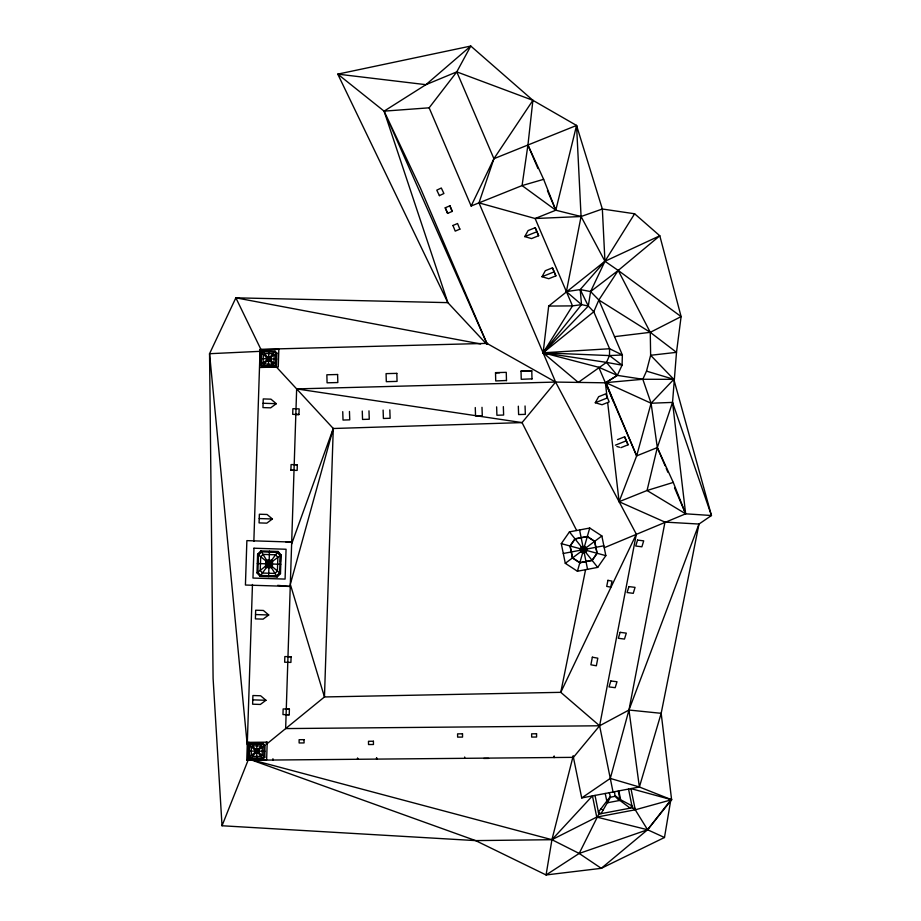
<?xml version="1.0" encoding="UTF-8"?>
<svg xmlns="http://www.w3.org/2000/svg" width="921" height="921" viewBox="0 0 921 921"><rect width="100%" height="100%" fill="white"/><g stroke="black" fill="none" stroke-linecap="round" stroke-linejoin="round"><path stroke-width="1.38" d="M248.67 757.108L248.774 745.031L250.627 743.27L263.072 743.374L264.903 745.181L264.799 757.258L262.946 759.019L250.5 758.916L248.67 757.108L257.166 750.891L256.429 751.421M256.729 758.973L256.855 743.316M546.913 354.643L543.102 352.801L588.312 306.048L590.603 291.566L618.21 270.44L659.804 235.788L604.947 261.276L548.686 306.071L543.102 352.801L578.296 382.411L606.467 362.39L609.495 355.587L609.598 348.748L593.78 311.759L588.312 306.048L580.218 289.574L604.947 261.276L634.627 213.776L659.804 235.788L681.103 316.605L676.498 352.34L672.537 402.396L685.65 513.814L604.245 547.73M268.874 351.028L268.402 366.662M260.401 364.647L260.758 352.57L262.658 350.843L275.091 351.212L276.887 353.054L276.519 365.119L274.631 366.846L262.186 366.477L260.401 364.647L269.001 358.58L268.276 359.109M249.948 759.434L475.627 840.608L546.072 874.95L601.275 868.33L647.59 829.752L671.616 799.739L661.174 713.315L628.962 710.033L599.617 725.783L573.415 757.35L246.759 760.262L252.458 584.478M253.851 541.398L260.079 349.347L487.635 343.349M247.668 759.837L248.233 742.349L267.205 742.176L266.641 759.664L247.668 759.837L248.601 758.95L248.612 759.825M247.691 758.916L248.601 758.95L248.555 760.251L248.578 758.95M256.994 572.862L257.604 554.212L260.873 550.908L278.05 551.46L281.089 554.972L280.479 573.61L277.221 576.926L260.033 576.373L256.994 572.862L268.782 563.698L260.873 550.908M257.822 560.993L258.03 554.58M268.633 358.488L268.713 356.565M268.621 576.65L269.462 551.184M268.771 564.113L278.05 551.46M271.338 565.862L271.465 562.121M280.433 561.718L280.64 555.305L278.453 552.761M290.898 470.205L291.082 464.564L297.322 464.76L297.149 470.412L290.898 470.205L294.018 470.309M249.982 759.318L551.932 839.699L579.182 853.445L601.275 868.33L664.478 837.5L670.799 799.958L647.59 829.752L579.182 853.445L546.072 874.95L551.932 839.699L573.15 756.049L581.715 797.931L610.289 778.418L639.381 787.006L671.616 799.739L635.248 809.801L596.75 817.088L551.932 839.699L475.627 840.608L222.03 825.757L213.096 678.443L209.551 353.71L235.857 297.828L447.848 302.641L384.092 111.142L429.14 107.815L456.781 71.873L470.781 46.05L425.916 84.674L337.777 74.129L384.092 111.142L425.916 84.674L456.781 71.873L532.902 100.32L576.558 125.452L581.07 216.516L566.392 291.612L580.218 289.574L590.603 291.566L598.857 300.004L622.366 354.965L622.078 365.165L617.312 375.377L605.396 382.814L555.616 382.077L296.654 388.904L285.648 728.58L599.617 725.783L636.33 534.192L555.616 382.077L478.978 202.873L493.921 158.7L532.902 100.32L470.781 46.05L337.777 74.129L447.848 302.641L486.725 344.258M291.094 656.754L290.909 662.406L284.658 662.211L284.842 656.558L291.094 656.754L287.962 656.661M289.401 709.135L283.15 708.928L282.966 714.581L289.217 714.777L289.401 709.135L286.281 709.032M298.957 414.542L299.141 408.889L292.89 408.694L292.705 414.346L298.957 414.542L295.837 414.438M333.275 428.403L324.468 696.955L266.227 744.41M256.798 750.799L256.809 748.865M532.902 100.32L527.929 145.046L522.069 185.582L471.138 206.016L429.14 107.815M607.687 402.627L619.108 501.715L664.974 522.103L628.962 710.033L610.289 778.418M585.572 569.696L560.774 692.339L599.617 725.783L613.041 792.002M471.138 206.016L493.921 158.7L576.558 125.452L555.8 210.218L535.136 218.519L478.978 202.873M665.1 465.761L657.318 447.583L651.089 403.237L642.812 379.268L646.507 371.128L650.629 355.287L650.272 332.331L618.21 270.44L604.947 261.276L581.07 216.516L555.8 210.218L522.069 185.582L543.643 179.33L555.8 210.218L547.442 190.67M646.507 371.128L673.815 379.337L711.449 515.518L685.65 513.814L673.274 482.42L647.049 490.502L619.108 501.715L636.653 455.872L651.089 403.237L673.815 379.337L650.629 355.287L676.498 352.34L650.272 332.331L598.857 300.004L618.21 270.44L681.103 316.605L650.272 332.331L614.526 336.649M577.421 571.239L597.694 567.394L605.845 555.639L601.862 535.953L589.728 528.032L569.443 531.878L561.292 543.643L565.287 563.318L577.421 571.239L583.131 551.184L585.169 550.067L584.006 548.087L581.98 549.204L583.131 551.184M584.006 548.087L589.728 528.032M581.715 797.931L639.381 787.006L661.174 713.315L698.993 524.049L711.449 515.518L672.537 402.396L651.089 403.237L605.868 382.641L617.312 375.377L642.812 379.268L673.815 379.337M672.537 402.396L657.318 447.583L647.049 490.502L685.65 513.814L674.54 487.831M291.623 544.023L333.275 428.507L276.024 366.593M222.03 825.757L248.601 758.95M598.857 300.004L593.78 311.759L543.102 352.801L598.754 367.272L617.312 375.377L606.467 362.39L543.102 352.801L572.494 305.887L581.519 304.632L588.312 306.048M609.265 792.716L610.531 797.183L615.067 796.32L614.48 791.726M610.082 796.769L598.408 812.149L601.022 813.68L610.531 797.183M590.603 291.566L604.947 261.276L602.346 209.009L576.558 125.452M636.33 534.192L560.774 692.339L324.468 696.955L290.322 584.328L333.275 428.507L522.046 422.601L555.616 382.077L486.864 343.36M579.182 853.445L598.8 814.095L632.313 807.752L635.248 809.801L647.59 829.752L664.478 837.5M524.763 236.605L528.09 230.572L535.216 227.706L538.647 235.73L531.521 238.585L524.763 236.605L536.955 231.712M542.009 276.737L545.324 270.705L552.462 267.838L555.893 275.863L548.755 278.718L542.009 276.737L554.189 271.845M595.288 402.753L598.615 396.721L605.753 393.854L609.184 401.878L602.046 404.745L595.288 402.753L607.48 397.86M605.235 793.476L606.939 801.846L608.033 802.652L619.891 800.407L620.558 799.267L618.854 790.897M260.033 576.373L268.84 564.193M256.522 751.501L250.5 758.916M543.102 352.801L609.598 348.748L622.366 354.965L609.495 355.587L543.102 352.801L581.519 304.632L580.218 289.574M263.072 743.374L257.074 750.811M268.356 359.202L262.186 366.477M268.92 358.488L275.091 351.212M551.932 839.699L592.445 795.894L596.75 817.088L647.59 829.752M258.813 553.774L261.173 551.391M277.693 575.648L280.053 573.253M266.261 742.188L266.273 743.074L267.205 742.176M246.759 760.262L248.612 758.766M565.287 563.318L582.268 550.62M584.881 548.663L601.862 535.953M276.288 403.686L270.682 407.842L262.957 407.6L263.245 398.92L270.958 399.173L276.288 403.686L263.095 403.26M272.409 518.984L266.802 523.151L259.077 522.898L259.365 514.229L267.078 514.471L272.409 518.984L259.215 518.558M281.089 554.972L269.312 563.721L257.604 554.212M268.713 614.975L263.107 619.131L255.393 618.889L255.67 610.209L263.394 610.462L268.713 614.975L255.531 614.549M265.95 700.282L260.344 704.45L252.619 704.197L252.907 695.528L260.62 695.769L265.95 700.282L252.757 699.856M264.903 745.181L257.166 750.891M269.001 358.58L276.887 353.054M439.375 195.643L443.91 193.502L441.309 188.011L436.784 190.152L439.409 195.632M449.885 205.797L445.165 207.824L447.548 213.396L452.28 211.381L449.885 205.797L452.188 211.416M452.833 225.541L457.553 223.515L459.844 229.145M459.947 229.099L455.216 231.125L452.971 225.484M617.496 439.639L624.622 436.773L626.349 440.779L628.053 444.797L620.927 447.664M615.389 445.177L626.349 440.779M598.754 367.272L636.653 455.872L657.318 447.583L673.274 482.42M563.295 553.475L603.854 545.796M613.213 401.072L605.868 382.641L642.812 379.268M260.401 351.327L209.551 353.71L247.219 744.629M521.033 371.267L531.774 370.979M495.521 372.913L499.55 372.798M531.981 378.865L521.24 379.302L521.021 370.99L531.774 370.703L531.993 379.015M506.481 380.5L495.728 380.949L495.51 372.637L506.262 372.349L506.481 380.661M248.728 751.076L264.857 751.214M286.074 542.17L291.692 542.055L246.874 540.627L245.423 585.031L290.253 586.458L277.67 585.353M548.686 306.071L572.494 305.887L535.136 218.519L581.07 216.516L602.346 209.009L634.627 213.776M483.721 758.443L488.602 758.397M260.574 358.603L276.703 359.086M255.842 751.156L259.135 751.168M266.296 358.776L268.656 358.845M269.013 358.833L269.588 358.856M294.202 464.656L297.322 464.76M270.82 551.702L277.716 551.921M267.401 561.303L269.128 561.361M257.304 563.537L280.778 564.297M267.597 565.908L268.978 565.955M265.881 576.086L276.91 576.442M266.273 743.074L267.182 743.097M248.198 743.189L249.107 743.224L249.107 742.338M286.097 714.673L289.217 714.777M664.974 522.103L698.993 524.049L628.962 710.033L639.381 787.006M296.654 388.904L522.046 422.601L576.65 530.508M606.467 362.39L622.078 365.165L609.495 355.587M480.658 343.97L235.857 297.828L261.196 349.98M561.292 543.643L581.98 549.204M585.169 550.067L605.845 555.639M671.616 799.739L630.954 788.606L635.248 809.801L634.201 807.153M616.874 446.466L619.568 447.261M601.091 808.868L603.209 810.158M256.418 750.88L248.774 745.031M257.155 751.409L264.799 757.258M606.939 801.846L607.998 802.652M269.001 359.121L276.519 365.119M615.309 795.79L619.925 799.382L631.921 805.806L630.194 808.154L619.891 800.407M260.758 352.57L268.299 358.557M269.3 564.136L280.479 573.61M566.392 291.612L581.519 304.632M615.067 796.32L619.292 800.51L619.925 799.382L618.233 791.012M248.233 742.349L249.107 743.224M256.51 750.799L250.627 743.27M257.074 751.49L262.946 759.019M569.443 531.878L582.556 548.363M584.582 550.908L597.694 567.394M268.92 359.202L274.631 366.846M262.658 350.843L268.379 358.476M269.22 564.205L277.221 576.926M543.643 179.33L527.929 145.046L537.968 168.508M486.53 342.67L384.092 111.142L420.494 188.172L487.128 343.994M666.205 468.352L667.875 472.254M535.205 227.717L538.635 235.73M552.439 267.85L555.87 275.863M624.611 436.784L628.041 444.808M456.781 71.873L493.921 158.7M445.304 207.755L447.687 213.338M605.868 382.641L636.653 455.872M579.585 529.955L587.563 569.316M628.536 789.067L632.313 807.752M595.012 795.41L598.8 814.095M605.396 382.814L607.192 398.379M525.051 405.977L525.338 414.358L518.615 414.577L518.327 406.184M503.338 406.645L503.626 415.037L496.914 415.256L496.626 406.863M481.994 407.312L482.282 415.705L475.558 415.924L475.271 407.531M389.825 409.88L390.113 418.272L383.401 418.479L383.113 410.087M368.976 410.847L369.263 419.239L362.552 419.446L362.264 411.054M349.45 411.457L349.75 419.849L343.026 420.057L342.739 411.664M573.15 756.049L573.161 757.35M464.679 757.016L464.691 758.328M272.938 758.731L272.95 760.032M249.223 745.377L249.131 756.774L250.857 758.467L262.6 758.582L264.35 756.912L264.442 745.515L262.715 743.823L250.984 743.708L249.223 745.377M249.522 745.607L249.43 756.555L251.088 758.19L262.37 758.294L264.062 756.682L264.154 745.734L262.497 744.099L251.203 743.995L249.522 745.607M251.364 747.012L251.295 755.174L252.538 756.394L260.954 756.475L262.209 755.278L262.278 747.115L261.046 745.895L252.619 745.814L251.364 747.012M254.449 749.36L254.956 753.413L259.123 752.929L258.617 748.877L254.449 749.36M255.842 750.454C255.566 754.886 260.24 748.992 255.842 750.454M261.207 352.927L260.862 364.313L262.554 366.051L274.285 366.397L276.081 364.762L276.415 353.376L274.734 351.638L262.992 351.292L261.207 352.927M261.495 353.157L261.161 364.106L262.784 365.775L274.067 366.109L275.793 364.532L276.116 353.583L274.493 351.914L263.21 351.592L261.495 353.157M263.314 354.608L263.061 362.77L264.269 364.014L272.685 364.255L273.974 363.093L274.216 354.93L273.007 353.676L264.592 353.434L263.314 354.608M266.342 357.014L266.756 361.067L270.935 360.675L270.521 356.623L266.342 357.014M267.746 358.108C267.263 362.575 272.121 356.807 267.746 358.108M253.954 548.214L252.976 578.054L285.084 579.09L286.063 549.25L253.954 548.214M260.309 349.784L259.734 367.491L278.269 366.995L278.833 349.358L260.309 349.784M258.456 554.937L257.892 572.194L260.701 575.452L276.611 575.959L279.627 572.897L280.191 555.639L277.382 552.381L261.472 551.863L258.456 554.937M260.678 556.825L260.229 570.456L262.45 573.035L275.022 573.438L277.405 571.008L277.854 557.378L275.632 554.799L263.061 554.396L260.678 556.825M265.732 561.108L265.547 566.507L266.434 567.532L271.407 567.693L272.363 566.726L272.535 561.326L271.66 560.302L266.676 560.141L265.732 561.108M266.088 561.407L265.927 566.231L266.71 567.14L271.154 567.278L271.994 566.427L272.156 561.603L271.373 560.693L266.929 560.555L266.088 561.407M267.861 562.915L268.115 565.195L269.888 565.252L269.968 562.639L267.861 562.915M592.341 657.191L590.891 664.801L596.348 665.791L597.81 658.181L592.341 657.191M607.929 580.334L606.709 586.389L610.75 587.161L611.97 581.105L607.929 580.334M637.551 540.074L635.732 546.026L641.891 546.809L643.698 540.857L637.539 540.074M628.905 586.585L627.086 592.537L633.245 593.331L635.053 587.379L628.905 586.585M620.144 632.336L618.325 638.288L624.484 639.07L626.303 633.13L620.144 632.336M610.842 680.964L609.023 686.905L615.182 687.699L617.001 681.747L610.842 680.964M574.957 538.808L569.984 545.98L572.413 557.976L579.816 562.812L592.191 560.463L597.165 553.291L594.724 541.295L587.322 536.459L574.957 538.808M575.072 538.958L570.18 546.026L572.574 557.861L579.873 562.627L592.065 560.313L596.969 553.245L594.575 541.41L587.276 536.644L575.072 538.958M581.45 546.97L580.23 548.732L580.829 551.691L582.648 552.876L585.687 552.301L586.907 550.539L586.32 547.581L584.49 546.395L581.45 546.97M337.593 374.502L326.851 374.778L327.082 382.814L337.834 382.537L337.593 374.502M396.824 373.362L386.072 373.638L386.313 381.674L397.055 381.398L396.824 373.362M462.515 733.818L457.587 733.864L457.622 737.122L462.549 737.088L462.515 733.818M536.563 733.772L531.636 733.818L531.67 737.076L536.598 737.03L536.563 733.772M304.034 739.655L299.106 739.701L299.141 742.971L304.068 742.925L304.034 739.655M373.419 741.232L368.492 741.278L368.527 744.548L373.454 744.502L373.419 741.232M554.131 757.523L554.12 756.222L554.131 757.523M376.608 759.111L376.597 757.799L376.608 759.111M357.59 759.261L357.578 757.971L357.59 759.272M253.931 760.205L253.92 758.904L253.931 760.205"/></g></svg>
